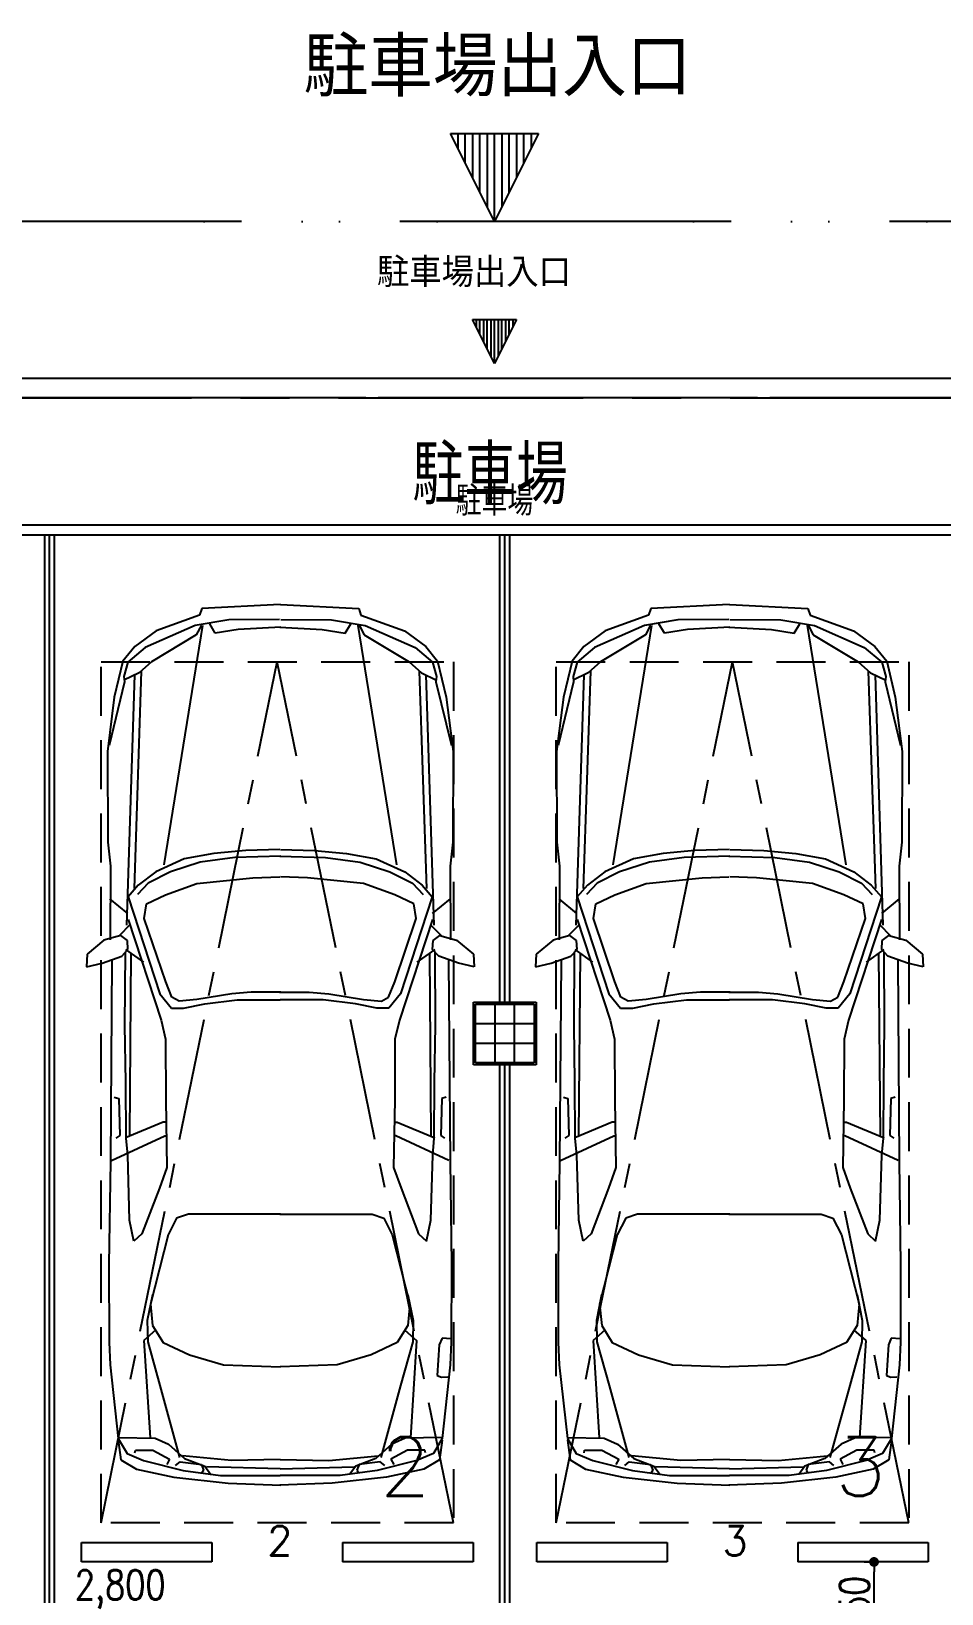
# Model space of a CAD drawing. Header units: millimetres. Extents: x 15495 to 166182, y -39946 to 18307.
# Drawn here: x 32972 to 37622, y -27691 to -19706 of the extents above; entities that cross this region are included whole.
import ezdxf

# ---------------------------------------------------------------- set-up
doc = ezdxf.new("R2010")
doc.units = ezdxf.units.MM
doc.header["$LTSCALE"] = 1000
for name, pattern in [('CENTER', [2, 1.25, -0.25, 0.25, -0.25]), ('DASHED', [0.75, 0.5, -0.25]), ('DIVIDEX2', [2.5, 1, -0.5, 0, -0.5, 0, -0.5])]:
    doc.linetypes.add(name, pattern=pattern)
doc.layers.get('0').update_dxf_attribs({"linetype": 'CONTINUOUS'})
for name, color, linetype in [('1F-A_ELSE-100', 6, 'CONTINUOUS'), ('1F-A_ELSE-50', 6, 'CONTINUOUS'), ('1F-A_SITE-100', 1, 'DIVIDEX2'), ('1F-A_SITE-50', 1, 'DIVIDEX2'), ('1F-E_DIM-50', 3, 'CONTINUOUS'), ('1F-E_GRID-100', 1, 'CENTER'), ('1F-E_GRID-50', 1, 'CENTER'), ('1F-E_TEXT-100', 3, 'CONTINUOUS'), ('1F-E_TEXT-50', 3, 'CONTINUOUS'), ('1F-H-AREA-50', 1, 'CENTER'), ('1F-H_LINE1-100', 140, 'CONTINUOUS'), ('1F-H_LINE1-50', 140, 'CONTINUOUS'), ('DT_ID', 13, 'CONTINUOUS'), ('E_TEXT', 3, 'CONTINUOUS')]:
    doc.layers.add(name, color=color, linetype=linetype)
doc.styles.add('DIM', font='romans.shx', dxfattribs={"width": 0.8, "bigfont": 'bigfont.shx'})
doc.styles.add('ROOM', font='romans.shx', dxfattribs={"width": 0.8, "bigfont": 'bigfont.shx'})
doc.styles.get("Standard").update_dxf_attribs({"font": 'txt.shx', "bigfont": 'bigfont.shx'})
doc.dimstyles.new('DIM50_3_3', dxfattribs={"dimscale": 50, "dimtxt": 3, "dimasz": 1, "dimexe": 0, "dimexo": 1, "dimgap": 0.5, "dimtad": 1, "dimdec": 1, "dimdsep": 46, "dimlunit": 6, "dimtxsty": 'DIM', "dimblk1": 'DOT', "dimblk2": 'DOT', "dimsah": 1, "dimcen": 1, "dimclrd": 256, "dimclre": 256, "dimclrt": 256, "dimadec": 0, "dimazin": 0, "dimtfac": 1, "dimtdec": 1, "dimtix": 1, "dimtmove": 2, "dimatfit": 3, "dimldrblk": 'DOT', "dimfxl": 1, "dimtvp": 0.833333, "dimtolj": 1, "dimarcsym": 0})

# ---------------------------------------------------------------- blocks, each defined once
blk = doc.blocks.new('CAR')
at = {"layer": '1F-H_LINE1-100', "linetype": 'DASHED', "ltscale": 0.5}
for p, q in [((0, -4400), (0, 0)), ((0, 0), (1800, 0)), ((1800, 0), (1800, -4400)), ((1800, -4400), (0, -4400))]:
    blk.add_line(p, q, dxfattribs=at)
at = {"layer": '1F-H_LINE1-100', "linetype": 'CENTER', "ltscale": 0.5}
for p in [(0, -4400), (1800, -4400)]:
    blk.add_line(p, (900, 0), dxfattribs=at)
blk = doc.blocks.new('ROOM')
at = {"layer": 'DT_ID', "flags": 1}
for tag, p in [('室番号', (0, 500)), ('面積', (0, -500)), ('内装制限', (0, -1000)), ('仕上レベル', (0, -1500)), ('スラブレベル', (0, -2000)), ('天井高', (0, -2500)), ('床下地', (0, -3000)), ('床仕上', (0, -3500)), ('巾木高さ', (0, -4000)), ('巾木仕上', (0, -4500)), ('壁下地', (0, -5000)), ('壁仕上', (0, -5500)), ('天井下地', (0, -6000)), ('天井仕上', (0, -6500)), ('見切縁', (0, -7000)), ('備考', (0, -7500))]:
    blk.add_attdef(tag, p, '', height=300, dxfattribs=at)
at = {"layer": 'E_TEXT', "style": 'ROOM', "width": 0.8}
blk.add_attdef('室名', (0, 0), '', height=300, dxfattribs=at)
blk = doc.blocks.new('1F-BLOCK_100')
at = {"layer": '1F-A_ELSE-100'}
for p, q in [((700, 13100), (10000, 13100)), ((5200, 9900), (5500, 9900)), ((5200, 9600), (5200, 9900)), ((5300, 9600), (5300, 9900)), ((5400, 9600), (5400, 9900)), ((5500, 9900), (5500, 9600)), ((5500, 9800), (5200, 9800)), ((5500, 9700), (5200, 9700)), ((5500, 9600), (5200, 9600))]:
    blk.add_line(p, q, dxfattribs=at)
at = {"layer": '1F-A_SITE-100'}
blk.add_line((33316.3, 13900), (450, 13900), dxfattribs=at)
at = {"layer": '1F-E_GRID-100'}
blk.add_line((34140.32, 13000), (-8809.61, 13000), dxfattribs=at)
at = {"layer": '1F-E_TEXT-100'}
for p, q in [((5296.64, 13900), (5071.64, 14350)), ((5071.64, 14350), (5521.64, 14350)), ((5109.14, 14350), (5109.14, 14275)), ((5146.64, 14200), (5146.64, 14350)), ((5184.14, 14350), (5184.14, 14125)), ((5221.64, 14050), (5221.64, 14350)), ((5259.14, 14350), (5259.14, 13975)), ((5296.64, 13900), (5296.64, 14350)), ((5521.64, 14350), (5296.64, 13900)), ((5334.14, 14350), (5334.14, 13975)), ((5371.64, 14050), (5371.64, 14350)), ((5409.14, 14350), (5409.14, 14125)), ((5446.64, 14200), (5446.64, 14350)), ((5484.14, 14350), (5484.14, 14275))]:
    blk.add_line(p, q, dxfattribs=at)
at = {"layer": '1F-H_LINE1-100'}
for p, q in [((700, 12300), (10000, 12300)), ((3025, 6600), (3025, 12300)), ((5350, 9900), (5350, 12300)), ((5350, 6600), (5350, 9600)), ((3187.5, 7150), (3854.17, 7150)), ((3187.5, 7050), (3187.5, 7150)), ((3854.17, 7150), (3854.17, 7050)), ((4520.83, 7150), (5187.5, 7150)), ((4520.83, 7150), (4520.83, 7050)), ((5187.5, 7150), (5187.5, 7050)), ((5512.5, 7150), (6179.17, 7150)), ((5512.5, 7050), (5512.5, 7150)), ((6179.17, 7150), (6179.17, 7050)), ((6845.83, 7150), (7512.5, 7150)), ((6845.83, 7150), (6845.83, 7050)), ((7512.5, 7150), (7512.5, 7050)), ((3854.17, 7050), (3187.5, 7050)), ((5187.5, 7050), (4520.83, 7050)), ((6179.17, 7050), (5512.5, 7050)), ((7512.5, 7050), (6845.83, 7050))]:
    blk.add_line(p, q, dxfattribs=at)
at = {"layer": '1F-E_TEXT-100'}
ref = blk.add_blockref('ROOM', (4878.41, 12455.59), dxfattribs=at)
ref.add_attrib('室名', '駐車場', (4878.41, 12455.59), dxfattribs={"height": 300, "style": 'ROOM', "width": 0.8})
at = {"layer": '1F-H_LINE1-100'}
for p in [(3287.5, 11650), (5612.5, 11650)]:
    blk.add_blockref('CAR', p, dxfattribs=at)
at = {"layer": '1F-E_TEXT-100'}
for s, p in [('駐車場出入口', (4322.43, 14540.23)), ('2', (4712.43, 7387.5)), ('3', (7037.43, 7387.5))]:
    blk.add_text(s, height=300, dxfattribs=at).set_placement(p)
blk = doc.blocks.new('DOT')
at = {"color": 0, "linetype": 'ByBlock'}
blk.add_line((-0.5, 0), (-1, 0), dxfattribs=at)
at = {"color": 0, "linetype": 'ByBlock', "const_width": 0.5}
blk.add_lwpolyline([(-0.25, 0, 1), (0.25, 0, 1)], format="xyb", close=True, dxfattribs=at)
blk = doc.blocks.new('*D849')
at = {"layer": '1F-E_DIM-50', "lineweight": -2}
for p, q in [((34640.7, -27745.2), (34640.7, -27795.2)), ((31840.7, -27805.9), (31840.7, -27795.2)), ((31890.7, -27795.2), (34590.7, -27795.2))]:
    blk.add_line(p, q, dxfattribs=at)
at = {"layer": '1F-E_DIM-50', "lineweight": -2, "xscale": 50, "yscale": 50, "zscale": 50, "rotation": 180}
blk.add_blockref('DOT', (31840.7, -27795.2), dxfattribs=at)
at = {"layer": '1F-E_DIM-50', "lineweight": -2, "xscale": 50, "yscale": 50, "zscale": 50}
blk.add_blockref('DOT', (34640.7, -27795.2), dxfattribs=at)
at = {"layer": '1F-E_DIM-50', "insert": (33426.2, -27668.7), "char_height": 150, "attachment_point": 5, "style": 'DIM'}
blk.add_mtext('\\A1;2,800', dxfattribs=at)
blk = doc.blocks.new('_DOT')
at = {"color": 0, "linetype": 'ByBlock'}
blk.add_line((-0.5, 0), (-1, 0), dxfattribs=at)
at = {"color": 0, "linetype": 'ByBlock', "const_width": 0.5}
blk.add_lwpolyline([(-0.25, 0, 1), (0.25, 0, 1)], format="xyb", close=True, dxfattribs=at)
blk = doc.blocks.new('*D825')
at = {"layer": '1F-E_DIM-50', "lineweight": -2}
for p, q in [((37226.2, -27528.7), (37276.2, -27528.7)), ((37276.2, -27928.7), (37276.2, -27578.7)), ((37226.2, -27978.7), (37276.2, -27978.7))]:
    blk.add_line(p, q, dxfattribs=at)
at = {"layer": '1F-E_DIM-50', "lineweight": -2, "xscale": 50, "yscale": 50, "zscale": 50}
for p, rotation in [((37276.2, -27528.7), 90), ((37276.2, -27978.7), 270)]:
    blk.add_blockref('DOT', p, dxfattribs=dict(at, rotation=rotation))
at = {"layer": '1F-E_DIM-50', "insert": (37176.2, -27753.7), "char_height": 150, "attachment_point": 5, "rotation": 90, "style": 'DIM'}
blk.add_mtext('\\A1;450', dxfattribs=at)
blk = doc.blocks.new('1F-BLOCK_50')
at = {"layer": '1F-A_ELSE-50'}
for p, q in [((700, 13100), (10000, 13100)), ((5190, 9590), (5190, 9910)), ((5190, 9910), (5510, 9910)), ((5510, 9910), (5510, 9590)), ((5200, 9600), (5200, 9900)), ((5200, 9900), (5500, 9900)), ((5300, 9600), (5300, 9900)), ((5400, 9600), (5400, 9900)), ((5500, 9900), (5500, 9600)), ((5500, 9800), (5200, 9800)), ((5500, 9700), (5200, 9700)), ((5510, 9590), (5190, 9590)), ((5500, 9600), (5200, 9600))]:
    blk.add_line(p, q, dxfattribs=at)
at = {"layer": '1F-A_SITE-50'}
blk.add_line((31507, 13900), (450, 13900), dxfattribs=at)
at = {"layer": '1F-E_GRID-50'}
blk.add_line((32453.06, 13000), (-4233.66, 13000), dxfattribs=at)
at = {"layer": '1F-E_TEXT-50'}
for p, q in [((5296.64, 13175.21), (5184.14, 13400.21)), ((5184.14, 13400.21), (5409.14, 13400.21)), ((5202.89, 13400.21), (5202.89, 13362.71)), ((5221.64, 13325.21), (5221.64, 13400.21)), ((5240.39, 13400.21), (5240.39, 13287.71)), ((5259.14, 13250.21), (5259.14, 13400.21)), ((5277.89, 13400.21), (5277.89, 13212.71)), ((5296.64, 13175.21), (5296.64, 13400.21)), ((5409.14, 13400.21), (5296.64, 13175.21)), ((5315.39, 13400.21), (5315.39, 13212.71)), ((5334.14, 13250.21), (5334.14, 13400.21)), ((5352.89, 13400.21), (5352.89, 13287.71)), ((5371.64, 13325.21), (5371.64, 13400.21)), ((5390.39, 13400.21), (5390.39, 13362.71))]:
    blk.add_line(p, q, dxfattribs=at)
at = {"layer": '1F-H-AREA-50'}
blk.add_lwpolyline([(500, 13000), (26400, 13000), (26400, 6500), (500, 6500)], close=True, dxfattribs=at)
at = {"layer": '1F-H_LINE1-50'}
for p, q in [((700, 12350), (10000, 12350)), ((700, 12300), (10000, 12300)), ((3000, 6600), (3000, 12300)), ((3050, 6600), (3050, 12300)), ((5325, 9910), (5325, 12300)), ((5375, 9910), (5375, 12300)), ((5325, 6600), (5325, 9590)), ((5375, 6600), (5375, 9590)), ((3187.5, 7150), (3854.17, 7150)), ((3187.5, 7050), (3187.5, 7150)), ((3854.17, 7150), (3854.17, 7050)), ((4520.83, 7150), (5187.5, 7150)), ((4520.83, 7150), (4520.83, 7050)), ((5187.5, 7150), (5187.5, 7050)), ((5512.5, 7050), (5512.5, 7150)), ((5512.5, 7150), (6179.17, 7150)), ((6179.17, 7150), (6179.17, 7050)), ((6845.83, 7150), (6845.83, 7050)), ((6845.83, 7150), (7512.5, 7150)), ((7512.5, 7150), (7512.5, 7050)), ((3854.17, 7050), (3187.5, 7050)), ((5187.5, 7050), (4520.83, 7050)), ((6179.17, 7050), (5512.5, 7050)), ((7512.5, 7050), (6845.83, 7050))]:
    blk.add_line(p, q, dxfattribs=at)
at = {"layer": '1F-H_LINE1-50', "ltscale": 0.5}
for p, q in [((3801.73, 11921.95), (3790.14, 11888.57)), ((4201.67, 11942.35), (3801.73, 11921.95)), ((4203.71, 11942.35), (4603.64, 11921.95)), ((4603.64, 11921.95), (4615.23, 11888.57)), ((6095.78, 11921.95), (6084.19, 11888.57)), ((6495.71, 11942.35), (6095.78, 11921.95)), ((6497.76, 11942.35), (6897.69, 11921.95)), ((6897.69, 11921.95), (6909.28, 11888.57)), ((3768.46, 11835.73), (3513.73, 11722.69)), ((3790.14, 11888.57), (3568.42, 11808.81)), ((3805.59, 11835.55), (3608.18, 10613.25)), ((3939.97, 11865.57), (3768.46, 11835.73)), ((3799.89, 11838.37), (3773.94, 11788.33)), ((3871.08, 11796.23), (3842.76, 11843.74)), ((4199.87, 11867.13), (3939.97, 11865.57)), ((4205.38, 11828.1), (3988.27, 11815.19)), ((4199.99, 11828.1), (4417.11, 11815.19)), ((4205.51, 11867.13), (4465.41, 11865.57)), ((4465.41, 11865.57), (4636.91, 11835.73)), ((4534.3, 11796.23), (4562.62, 11843.74)), ((4599.79, 11835.55), (4797.19, 10613.25)), ((4605.49, 11838.37), (4631.44, 11788.33)), ((4615.23, 11888.57), (4836.96, 11808.81)), ((4636.91, 11835.73), (4891.65, 11722.69)), ((6062.51, 11835.73), (5807.77, 11722.69)), ((6084.19, 11888.57), (5862.46, 11808.81)), ((6099.64, 11835.55), (5902.23, 10613.25)), ((6234.02, 11865.57), (6062.51, 11835.73)), ((6093.94, 11838.37), (6067.99, 11788.33)), ((6165.13, 11796.23), (6136.8, 11843.74)), ((6493.91, 11867.13), (6234.02, 11865.57)), ((6499.43, 11828.1), (6282.32, 11815.19)), ((6494.04, 11828.1), (6711.15, 11815.19)), ((6499.56, 11867.13), (6759.46, 11865.57)), ((6759.46, 11865.57), (6930.96, 11835.73)), ((6828.34, 11796.23), (6856.67, 11843.74)), ((6893.83, 11835.55), (7091.24, 10613.25)), ((6899.53, 11838.37), (6925.48, 11788.33)), ((6909.28, 11888.57), (7131.01, 11808.81)), ((6930.96, 11835.73), (7185.7, 11722.69)), ((3568.42, 11808.81), (3459.49, 11728.52)), ((3773.94, 11788.33), (3544.78, 11650.09)), ((3988.27, 11815.19), (3871.08, 11796.23)), ((4417.11, 11815.19), (4534.3, 11796.23)), ((4631.44, 11788.33), (4860.6, 11650.09)), ((4836.96, 11808.81), (4945.89, 11728.52)), ((5862.46, 11808.81), (5753.54, 11728.52)), ((6067.99, 11788.33), (5838.83, 11650.09)), ((6282.32, 11815.19), (6165.13, 11796.23)), ((6711.15, 11815.19), (6828.34, 11796.23)), ((6925.48, 11788.33), (7154.64, 11650.09)), ((7131.01, 11808.81), (7239.93, 11728.52)), ((3459.49, 11728.52), (3399.14, 11653.57)), ((3513.73, 11722.69), (3424.82, 11647.87)), ((4891.65, 11722.69), (4980.56, 11647.87)), ((4945.89, 11728.52), (5006.23, 11653.57)), ((5753.54, 11728.52), (5693.19, 11653.57)), ((5807.77, 11722.69), (5718.87, 11647.87)), ((7185.7, 11722.69), (7274.6, 11647.87)), ((7239.93, 11728.52), (7300.28, 11653.57)), ((3399.14, 11653.57), (3355.4, 11469.87)), ((3481.67, 11594.66), (3404.37, 11556.02)), ((3424.82, 11647.87), (3404.47, 11575.52)), ((3458.77, 11583.63), (3418.16, 10304.85)), ((3493.14, 11602.97), (3456.21, 10491.36)), ((3544.78, 11650.09), (3481.67, 11594.66)), ((4860.6, 11650.09), (4923.7, 11594.66)), ((4912.24, 11602.97), (4949.16, 10491.36)), ((4923.7, 11594.66), (5001, 11556.02)), ((4946.6, 11583.63), (4987.21, 10304.85)), ((4980.56, 11647.87), (5000.91, 11575.52)), ((5006.23, 11653.57), (5049.98, 11469.87)), ((5693.19, 11653.57), (5649.44, 11469.87)), ((5775.72, 11594.66), (5698.42, 11556.02)), ((5718.87, 11647.87), (5698.52, 11575.52)), ((5752.82, 11583.63), (5712.21, 10304.85)), ((5787.19, 11602.97), (5750.26, 10491.36)), ((5838.83, 11650.09), (5775.72, 11594.66)), ((7154.64, 11650.09), (7217.75, 11594.66)), ((7206.28, 11602.97), (7243.21, 10491.36)), ((7217.75, 11594.66), (7295.05, 11556.02)), ((7240.65, 11583.63), (7281.26, 10304.85)), ((7274.6, 11647.87), (7294.95, 11575.52)), ((7300.28, 11653.57), (7344.03, 11469.87)), ((3407.19, 11547.64), (3328.47, 11222.01)), ((3404.47, 11575.52), (3407.19, 11547.64)), ((5000.91, 11575.52), (4998.19, 11547.64)), ((4998.19, 11547.64), (5076.91, 11222.01)), ((5701.24, 11547.64), (5622.51, 11222.01)), ((5698.52, 11575.52), (5701.24, 11547.64)), ((7294.95, 11575.52), (7292.24, 11547.64)), ((7292.24, 11547.64), (7370.96, 11222.01)), ((3355.4, 11469.87), (3319.74, 11191.39)), ((5049.98, 11469.87), (5085.63, 11191.39)), ((5649.44, 11469.87), (5613.79, 11191.39)), ((7344.03, 11469.87), (7379.68, 11191.39)), ((3319.74, 11191.39), (3321.74, 10728.84)), ((5085.63, 11191.39), (5083.64, 10728.84)), ((5613.79, 11191.39), (5615.78, 10728.84)), ((7379.68, 11191.39), (7377.69, 10728.84)), ((3321.74, 10728.84), (3335.41, 10606.17)), ((5083.64, 10728.84), (5069.97, 10606.17)), ((5615.78, 10728.84), (5629.45, 10606.17)), ((7377.69, 10728.84), (7364.02, 10606.17)), ((3712.58, 10643.4), (3566.6, 10577.22)), ((3793.89, 10626.3), (3642.27, 10576.86)), ((3864.07, 10670.55), (3712.58, 10643.4)), ((3971.07, 10650.54), (3793.89, 10626.3)), ((4026.94, 10686.5), (3864.07, 10670.55)), ((4205.3, 10657.8), (3971.07, 10650.54)), ((4201.18, 10691.25), (4026.94, 10686.5)), ((4200.08, 10657.8), (4434.3, 10650.54)), ((4204.2, 10691.25), (4378.43, 10686.5)), ((4378.43, 10686.5), (4541.3, 10670.55)), ((4434.3, 10650.54), (4611.49, 10626.3)), ((4541.3, 10670.55), (4692.8, 10643.4)), ((4611.49, 10626.3), (4763.1, 10576.86)), ((4692.8, 10643.4), (4838.78, 10577.22)), ((6006.62, 10643.4), (5860.64, 10577.22)), ((6087.93, 10626.3), (5936.32, 10576.86)), ((6158.12, 10670.55), (6006.62, 10643.4)), ((6265.12, 10650.54), (6087.93, 10626.3)), ((6320.99, 10686.5), (6158.12, 10670.55)), ((6499.34, 10657.8), (6265.12, 10650.54)), ((6495.23, 10691.25), (6320.99, 10686.5)), ((6494.13, 10657.8), (6728.35, 10650.54)), ((6498.24, 10691.25), (6672.48, 10686.5)), ((6672.48, 10686.5), (6835.35, 10670.55)), ((6728.35, 10650.54), (6905.54, 10626.3)), ((6835.35, 10670.55), (6986.85, 10643.4)), ((6905.54, 10626.3), (7057.15, 10576.86)), ((6986.85, 10643.4), (7132.83, 10577.22)), ((3335.41, 10606.17), (3333.54, 10230.01)), ((3566.6, 10577.22), (3477.72, 10507.98)), ((3642.27, 10576.86), (3527.75, 10518.89)), ((3777.64, 10517.71), (4063.38, 10547.01)), ((4063.38, 10547.01), (4200.49, 10551.94)), ((4342, 10547.01), (4204.89, 10551.94)), ((4627.74, 10517.71), (4342, 10547.01)), ((4763.1, 10576.86), (4877.63, 10518.89)), ((4838.78, 10577.22), (4927.66, 10507.98)), ((5069.97, 10606.17), (5071.83, 10230.01)), ((5629.45, 10606.17), (5627.59, 10230.01)), ((5860.64, 10577.22), (5771.77, 10507.98)), ((5936.32, 10576.86), (5821.8, 10518.89)), ((6071.69, 10517.71), (6357.43, 10547.01)), ((6357.43, 10547.01), (6494.54, 10551.94)), ((6636.05, 10547.01), (6498.93, 10551.94)), ((6921.78, 10517.71), (6636.05, 10547.01)), ((7057.15, 10576.86), (7171.67, 10518.89)), ((7132.83, 10577.22), (7221.71, 10507.98)), ((7364.02, 10606.17), (7365.88, 10230.01)), ((3477.72, 10507.98), (3426.02, 10449.71)), ((3527.75, 10518.89), (3473.2, 10460.63)), ((3617.42, 10459.95), (3777.64, 10517.71)), ((4787.96, 10459.95), (4627.74, 10517.71)), ((4877.63, 10518.89), (4932.18, 10460.63)), ((4927.66, 10507.98), (4979.36, 10449.71)), ((5771.77, 10507.98), (5720.07, 10449.71)), ((5821.8, 10518.89), (5767.24, 10460.63)), ((5911.47, 10459.95), (6071.69, 10517.71)), ((7082, 10459.95), (6921.78, 10517.71)), ((7171.67, 10518.89), (7226.23, 10460.63)), ((7221.71, 10507.98), (7273.4, 10449.71)), ((3424.17, 10363.34), (3333.15, 10439)), ((3426.02, 10449.71), (3587.78, 9952.96)), ((3508.29, 10337.86), (3520.08, 10413.04)), ((3520.08, 10413.04), (3617.42, 10459.95)), ((4885.29, 10413.04), (4787.96, 10459.95)), ((4979.36, 10449.71), (4817.6, 9952.96)), ((4897.09, 10337.86), (4885.29, 10413.04)), ((4981.21, 10363.34), (5072.23, 10439)), ((5718.21, 10363.34), (5627.2, 10439)), ((5720.07, 10449.71), (5881.82, 9952.96)), ((5802.34, 10337.86), (5814.13, 10413.04)), ((5814.13, 10413.04), (5911.47, 10459.95)), ((7179.34, 10413.04), (7082, 10459.95)), ((7273.4, 10449.71), (7111.65, 9952.96)), ((7191.13, 10337.86), (7179.34, 10413.04)), ((7275.26, 10363.34), (7366.27, 10439)), ((3436.74, 10307.55), (3379.33, 10249.3)), ((3425.44, 10332.68), (3594.25, 9819.18)), ((3618.07, 10014.12), (3508.29, 10337.86)), ((4787.31, 10014.12), (4897.09, 10337.86)), ((4979.94, 10332.68), (4811.12, 9819.18)), ((4968.64, 10307.55), (5026.04, 10249.3)), ((5730.79, 10307.55), (5673.38, 10249.3)), ((5719.49, 10332.68), (5888.3, 9819.18)), ((5912.11, 10014.12), (5802.34, 10337.86)), ((7081.36, 10014.12), (7191.13, 10337.86)), ((7273.98, 10332.68), (7105.17, 9819.18)), ((7262.68, 10307.55), (7320.09, 10249.3)), ((3302.11, 10227.38), (3216.08, 10155.34)), ((3387.91, 10252.05), (3302.11, 10227.38)), ((3422.06, 10226.81), (3387.91, 10252.05)), ((3424.68, 10179.43), (3422.06, 10226.81)), ((4980.7, 10179.43), (4983.32, 10226.81)), ((4983.32, 10226.81), (5017.46, 10252.05)), ((5017.46, 10252.05), (5103.26, 10227.38)), ((5103.26, 10227.38), (5189.3, 10155.34)), ((5596.16, 10227.38), (5510.13, 10155.34)), ((5681.96, 10252.05), (5596.16, 10227.38)), ((5716.11, 10226.81), (5681.96, 10252.05)), ((5718.73, 10179.43), (5716.11, 10226.81)), ((7274.74, 10179.43), (7277.36, 10226.81)), ((7277.36, 10226.81), (7311.51, 10252.05)), ((7311.51, 10252.05), (7397.31, 10227.38)), ((7397.31, 10227.38), (7483.35, 10155.34)), ((3216.08, 10155.34), (3212.9, 10091.26)), ((3292.97, 10110.39), (3393.1, 10146.14)), ((3393.1, 10146.14), (3424.68, 10179.43)), ((3409.91, 9792.19), (3411.78, 10168.35)), ((3413.26, 10179.48), (3504.33, 10114.97)), ((3440.29, 10159.85), (3432.83, 9229.22)), ((4992.12, 10179.48), (4901.05, 10114.97)), ((4965.08, 10159.85), (4972.55, 9229.22)), ((5012.27, 10146.14), (4980.7, 10179.43)), ((4995.47, 9792.19), (4993.6, 10168.35)), ((5112.41, 10110.39), (5012.27, 10146.14)), ((5189.3, 10155.34), (5192.47, 10091.26)), ((5510.13, 10155.34), (5506.95, 10091.26)), ((5587.01, 10110.39), (5687.15, 10146.14)), ((5687.15, 10146.14), (5718.73, 10179.43)), ((5703.96, 9792.19), (5705.82, 10168.35)), ((5707.31, 10179.48), (5798.38, 10114.97)), ((5734.34, 10159.85), (5726.87, 9229.22)), ((7286.16, 10179.48), (7195.1, 10114.97)), ((7259.13, 10159.85), (7266.6, 9229.22)), ((7306.32, 10146.14), (7274.74, 10179.43)), ((7289.51, 9792.19), (7287.65, 10168.35)), ((7406.46, 10110.39), (7306.32, 10146.14)), ((7483.35, 10155.34), (7486.52, 10091.26)), ((3212.9, 10091.26), (3292.97, 10110.39)), ((3343.01, 10124.09), (3335.06, 9095.93)), ((5062.36, 10124.09), (5070.31, 9095.93)), ((5192.47, 10091.26), (5112.41, 10110.39)), ((5506.95, 10091.26), (5587.01, 10110.39)), ((5637.06, 10124.09), (5629.11, 9095.93)), ((7356.41, 10124.09), (7364.36, 9095.93)), ((7486.52, 10091.26), (7406.46, 10110.39)), ((3649.1, 9935.95), (3618.07, 10014.12)), ((4756.28, 9935.95), (4787.31, 10014.12)), ((5943.14, 9935.95), (5912.11, 10014.12)), ((7050.33, 9935.95), (7081.36, 10014.12)), ((3587.78, 9952.96), (3647.39, 9880.23)), ((3686.12, 9916.27), (3649.1, 9935.95)), ((3777.55, 9924.2), (3686.12, 9916.27)), ((3954.77, 9954.02), (3777.55, 9924.2)), ((3817.43, 9901.72), (3983.18, 9923.23)), ((4054.77, 9961.9), (3954.77, 9954.02)), ((3983.18, 9923.23), (4203.08, 9922.19)), ((4206.13, 9961.19), (4054.77, 9961.9)), ((4199.25, 9961.19), (4350.61, 9961.9)), ((4422.2, 9923.23), (4202.3, 9922.19)), ((4350.61, 9961.9), (4450.61, 9954.02)), ((4587.95, 9901.72), (4422.2, 9923.23)), ((4450.61, 9954.02), (4627.82, 9924.2)), ((4627.82, 9924.2), (4719.25, 9916.27)), ((4719.25, 9916.27), (4756.28, 9935.95)), ((4817.6, 9952.96), (4757.99, 9880.23)), ((5881.82, 9952.96), (5941.44, 9880.23)), ((5980.17, 9916.27), (5943.14, 9935.95)), ((6071.6, 9924.2), (5980.17, 9916.27)), ((6248.82, 9954.02), (6071.6, 9924.2)), ((6111.47, 9901.72), (6277.22, 9923.23)), ((6348.82, 9961.9), (6248.82, 9954.02)), ((6277.22, 9923.23), (6497.13, 9922.19)), ((6500.18, 9961.19), (6348.82, 9961.9)), ((6493.29, 9961.19), (6644.66, 9961.9)), ((6716.25, 9923.23), (6496.35, 9922.19)), ((6644.66, 9961.9), (6744.65, 9954.02)), ((6882, 9901.72), (6716.25, 9923.23)), ((6744.65, 9954.02), (6921.87, 9924.2)), ((6921.87, 9924.2), (7013.3, 9916.27)), ((7013.3, 9916.27), (7050.33, 9935.95)), ((7111.65, 9952.96), (7052.03, 9880.23)), ((3647.39, 9880.23), (3708.79, 9879.94)), ((3708.79, 9879.94), (3817.43, 9901.72)), ((4696.58, 9879.94), (4587.95, 9901.72)), ((4757.99, 9880.23), (4696.58, 9879.94)), ((5941.44, 9880.23), (6002.84, 9879.94)), ((6002.84, 9879.94), (6111.47, 9901.72)), ((6990.63, 9879.94), (6882, 9901.72)), ((7052.03, 9880.23), (6990.63, 9879.94)), ((3414.19, 9502.38), (3409.91, 9792.19)), ((3594.25, 9819.18), (3616.62, 9721.55)), ((4811.12, 9819.18), (4788.76, 9721.55)), ((4991.19, 9502.38), (4995.47, 9792.19)), ((5708.24, 9502.38), (5703.96, 9792.19)), ((5888.3, 9819.18), (5910.66, 9721.55)), ((7105.17, 9819.18), (7082.81, 9721.55)), ((7285.24, 9502.38), (7289.51, 9792.19)), ((3616.62, 9721.55), (3617.94, 9412.25)), ((4788.76, 9721.55), (4787.44, 9412.25)), ((5910.66, 9721.55), (5911.99, 9412.25)), ((7082.81, 9721.55), (7081.48, 9412.25)), ((3355.26, 9424.64), (3378.07, 9418.96)), ((3415.62, 9215.37), (3414.19, 9502.38)), ((4989.76, 9215.37), (4991.19, 9502.38)), ((5050.12, 9424.64), (5027.3, 9418.96)), ((5649.3, 9424.64), (5672.12, 9418.96)), ((5709.67, 9215.37), (5708.24, 9502.38)), ((7283.8, 9215.37), (7285.24, 9502.38)), ((7344.17, 9424.64), (7321.35, 9418.96)), ((3378.07, 9418.96), (3382.85, 9229.46)), ((3617.94, 9412.25), (3623.37, 9066.71)), ((4787.44, 9412.25), (4782.01, 9066.71)), ((5027.3, 9418.96), (5022.53, 9229.46)), ((5672.12, 9418.96), (5676.9, 9229.46)), ((5911.99, 9412.25), (5917.42, 9066.71)), ((7081.48, 9412.25), (7076.06, 9066.71)), ((7321.35, 9418.96), (7316.58, 9229.46)), ((3604.52, 9298.07), (3412.78, 9218.17)), ((3619.73, 9298), (3604.52, 9298.07)), ((4785.64, 9298), (4800.85, 9298.07)), ((4800.85, 9298.07), (4992.6, 9218.17)), ((5898.57, 9298.07), (5706.83, 9218.17)), ((5913.78, 9298), (5898.57, 9298.07)), ((7079.69, 9298), (7094.9, 9298.07)), ((7094.9, 9298.07), (7286.65, 9218.17)), ((3340.8, 9101.48), (3612.75, 9228.37)), ((3382.85, 9229.46), (3362.79, 9215.62)), ((3423.76, 9128.95), (3415.62, 9215.37)), ((3612.75, 9228.37), (3621.31, 9228.33)), ((4792.63, 9228.37), (4784.06, 9228.33)), ((5064.58, 9101.48), (4792.63, 9228.37)), ((4981.62, 9128.95), (4989.76, 9215.37)), ((5022.53, 9229.46), (5042.59, 9215.62)), ((5634.85, 9101.48), (5906.79, 9228.37)), ((5676.9, 9229.46), (5656.83, 9215.62)), ((5717.81, 9128.95), (5709.67, 9215.37)), ((5906.79, 9228.37), (5915.36, 9228.33)), ((7086.68, 9228.37), (7078.11, 9228.33)), ((7358.62, 9101.48), (7086.68, 9228.37)), ((7275.66, 9128.95), (7283.8, 9215.37)), ((7316.58, 9229.46), (7336.64, 9215.62)), ((3433.54, 8797.32), (3423.76, 9128.95)), ((4971.84, 8797.32), (4981.62, 9128.95)), ((5727.59, 8797.32), (5717.81, 9128.95)), ((7265.88, 8797.32), (7275.66, 9128.95)), ((3335.06, 9095.93), (3328.18, 8572.12)), ((3623.37, 9066.71), (3585.72, 8961)), ((4782.01, 9066.71), (4819.66, 8961)), ((5070.31, 9095.93), (5077.19, 8572.12)), ((5629.11, 9095.93), (5622.23, 8572.12)), ((5917.42, 9066.71), (5879.76, 8961)), ((7076.06, 9066.71), (7113.71, 8961)), ((7364.36, 9095.93), (7371.24, 8572.12)), ((3585.72, 8961), (3496.02, 8727.37)), ((4819.66, 8961), (4909.35, 8727.37)), ((5879.76, 8961), (5790.07, 8727.37)), ((7113.71, 8961), (7203.4, 8727.37)), ((3455.85, 8688.55), (3433.54, 8797.32)), ((3673.49, 8807.34), (3630.22, 8721.16)), ((3733.56, 8826.56), (3673.49, 8807.34)), ((4204.79, 8827.12), (3733.56, 8826.56)), ((4200.58, 8827.12), (4671.82, 8826.56)), ((4671.82, 8826.56), (4731.89, 8807.34)), ((4731.89, 8807.34), (4775.15, 8721.16)), ((4949.53, 8688.55), (4971.84, 8797.32)), ((5749.9, 8688.55), (5727.59, 8797.32)), ((5967.54, 8807.34), (5924.27, 8721.16)), ((6027.61, 8826.56), (5967.54, 8807.34)), ((6498.84, 8827.12), (6027.61, 8826.56)), ((6494.63, 8827.12), (6965.87, 8826.56)), ((6965.87, 8826.56), (7025.94, 8807.34)), ((7025.94, 8807.34), (7069.2, 8721.16)), ((7243.58, 8688.55), (7265.88, 8797.32)), ((3496.02, 8727.37), (3455.85, 8688.55)), ((3630.22, 8721.16), (3539.94, 8367.71)), ((4775.15, 8721.16), (4865.44, 8367.71)), ((4909.35, 8727.37), (4949.53, 8688.55)), ((5790.07, 8727.37), (5749.9, 8688.55)), ((5924.27, 8721.16), (5833.98, 8367.71)), ((7069.2, 8721.16), (7159.49, 8367.71)), ((7203.4, 8727.37), (7243.58, 8688.55)), ((3328.18, 8572.12), (3329.06, 8173.66)), ((5077.19, 8572.12), (5076.31, 8173.66)), ((5622.23, 8572.12), (5623.11, 8173.66)), ((7371.24, 8572.12), (7370.36, 8173.66)), ((3550.17, 8415.03), (3523.82, 8284.2)), ((4855.21, 8415.03), (4881.56, 8284.2)), ((5844.22, 8415.03), (5817.86, 8284.2)), ((7149.26, 8415.03), (7175.61, 8284.2)), ((3539.94, 8367.71), (3550.82, 8258.99)), ((4865.44, 8367.71), (4854.55, 8258.99)), ((5833.98, 8367.71), (5844.87, 8258.99)), ((7159.49, 8367.71), (7148.6, 8258.99)), ((3566.41, 8233.84), (3506.17, 8181.18)), ((3523.82, 8284.2), (3526.13, 8175.51)), ((3550.82, 8258.99), (3604.66, 8172.36)), ((4854.55, 8258.99), (4800.72, 8172.36)), ((4838.97, 8233.84), (4899.21, 8181.18)), ((4881.56, 8284.2), (4879.24, 8175.51)), ((5860.45, 8233.84), (5800.22, 8181.18)), ((5817.86, 8284.2), (5820.18, 8175.51)), ((5844.87, 8258.99), (5898.7, 8172.36)), ((7148.6, 8258.99), (7094.77, 8172.36)), ((7133.02, 8233.84), (7193.25, 8181.18)), ((7175.61, 8284.2), (7173.29, 8175.51)), ((3329.06, 8173.66), (3334.2, 8056.6)), ((3506.17, 8181.18), (3537.98, 7685.05)), ((3526.13, 8175.51), (3587.86, 7952.31)), ((3604.66, 8172.36), (3738.56, 8107.64)), ((4800.72, 8172.36), (4666.81, 8107.64)), ((4879.24, 8175.51), (4817.52, 7952.31)), ((4899.21, 8181.18), (4867.4, 7685.05)), ((5014.98, 8159.44), (5004.33, 8003.35)), ((5029.09, 8192.94), (5014.98, 8159.44)), ((5074.8, 8190.37), (5029.09, 8192.94)), ((5076.31, 8173.66), (5071.18, 8056.6)), ((5623.11, 8173.66), (5628.24, 8056.6)), ((5800.22, 8181.18), (5832.03, 7685.05)), ((5820.18, 8175.51), (5881.91, 7952.31)), ((5898.7, 8172.36), (6032.61, 8107.64)), ((7094.77, 8172.36), (6960.86, 8107.64)), ((7173.29, 8175.51), (7111.57, 7952.31)), ((7193.25, 8181.18), (7161.44, 7685.05)), ((7309.03, 8159.44), (7298.38, 8003.35)), ((7323.14, 8192.94), (7309.03, 8159.44)), ((7368.85, 8190.37), (7323.14, 8192.94)), ((7370.36, 8173.66), (7365.23, 8056.6)), ((3738.56, 8107.64), (3912.52, 8056.66)), ((4666.81, 8107.64), (4492.85, 8056.66)), ((6032.61, 8107.64), (6206.57, 8056.66)), ((6960.86, 8107.64), (6786.9, 8056.66)), ((3334.2, 8056.6), (3375.17, 7680.25)), ((3912.52, 8056.66), (4203.78, 8046.93)), ((4492.85, 8056.66), (4201.6, 8046.93)), ((5004.33, 8003.35), (5027.22, 7995.1)), ((5027.22, 7995.1), (5058.63, 7995.24)), ((5071.18, 8056.6), (5030.21, 7680.25)), ((5628.24, 8056.6), (5669.22, 7680.25)), ((6206.57, 8056.66), (6497.83, 8046.93)), ((6786.9, 8056.66), (6495.64, 8046.93)), ((7298.38, 8003.35), (7321.27, 7995.1)), ((7321.27, 7995.1), (7352.68, 7995.24)), ((7365.23, 8056.6), (7324.25, 7680.25)), ((3587.86, 7952.31), (3688.85, 7584.03)), ((4817.52, 7952.31), (4716.53, 7584.03)), ((5881.91, 7952.31), (5982.89, 7584.03)), ((7111.57, 7952.31), (7010.58, 7584.03)), ((3375.13, 7671.89), (3388.91, 7571.51)), ((3375.17, 7680.25), (3420.49, 7604.79)), ((3378.05, 7685.8), (3563.67, 7682.14)), ((3563.67, 7682.14), (3632.06, 7651.17)), ((4841.71, 7682.14), (4773.32, 7651.17)), ((5027.32, 7685.8), (4841.71, 7682.14)), ((5030.21, 7680.25), (4984.88, 7604.79)), ((5030.25, 7671.89), (5016.47, 7571.51)), ((5669.18, 7671.89), (5682.96, 7571.51)), ((5669.22, 7680.25), (5714.54, 7604.79)), ((5672.1, 7685.8), (5857.72, 7682.14)), ((5857.72, 7682.14), (5926.11, 7651.17)), ((7135.75, 7682.14), (7067.36, 7651.17)), ((7321.37, 7685.8), (7135.75, 7682.14)), ((7324.25, 7680.25), (7278.93, 7604.79)), ((7324.3, 7671.89), (7310.51, 7571.51)), ((3420.49, 7604.79), (3504.56, 7568.18)), ((3460.49, 7607.4), (3463.41, 7621.31)), ((3463.41, 7621.31), (3551.94, 7620.9)), ((3551.94, 7620.9), (3637.4, 7575.91)), ((3632.06, 7651.17), (3714.52, 7578.33)), ((3954.37, 7568.84), (3703.17, 7592.31)), ((4451, 7568.84), (4702.21, 7592.31)), ((4773.32, 7651.17), (4690.86, 7578.33)), ((4853.43, 7620.9), (4767.98, 7575.91)), ((4941.96, 7621.31), (4853.43, 7620.9)), ((4984.88, 7604.79), (4900.82, 7568.18)), ((4944.89, 7607.4), (4941.96, 7621.31)), ((5714.54, 7604.79), (5798.61, 7568.18)), ((5754.53, 7607.4), (5757.46, 7621.31)), ((5757.46, 7621.31), (5845.99, 7620.9)), ((5845.99, 7620.9), (5931.45, 7575.91)), ((5926.11, 7651.17), (6008.57, 7578.33)), ((6248.42, 7568.84), (5997.22, 7592.31)), ((6745.05, 7568.84), (6996.26, 7592.31)), ((7067.36, 7651.17), (6984.9, 7578.33)), ((7147.48, 7620.9), (7062.02, 7575.91)), ((7236.01, 7621.31), (7147.48, 7620.9)), ((7278.93, 7604.79), (7194.86, 7568.18)), ((7238.94, 7607.4), (7236.01, 7621.31)), ((3388.91, 7571.51), (3468.64, 7523.76)), ((3468.64, 7523.76), (3659.79, 7483.85)), ((3504.56, 7568.18), (3707.08, 7517.07)), ((3637.4, 7575.91), (3622.98, 7548.11)), ((3668.65, 7542.32), (3691.59, 7561.72)), ((3691.59, 7561.72), (3800.05, 7547.28)), ((3707.08, 7517.07), (3896.87, 7491.09)), ((3714.52, 7578.33), (3817.14, 7538.84)), ((3800.05, 7547.28), (3811.33, 7519.36)), ((3811.33, 7519.36), (3802.7, 7505.47)), ((3817.14, 7538.84), (3848.35, 7496.89)), ((4202.63, 7525.87), (3825.69, 7536.01)), ((4202.86, 7573.24), (3954.37, 7568.84)), ((4202.51, 7573.24), (4451, 7568.84)), ((4202.75, 7525.87), (4579.68, 7536.01)), ((4698.3, 7517.07), (4508.51, 7491.09)), ((4588.24, 7538.84), (4557.03, 7496.89)), ((4690.86, 7578.33), (4588.24, 7538.84)), ((4605.33, 7547.28), (4594.05, 7519.36)), ((4594.05, 7519.36), (4602.68, 7505.47)), ((4713.78, 7561.72), (4605.33, 7547.28)), ((4900.82, 7568.18), (4698.3, 7517.07)), ((4736.73, 7542.32), (4713.78, 7561.72)), ((4936.74, 7523.76), (4745.58, 7483.85)), ((4767.98, 7575.91), (4782.4, 7548.11)), ((5016.47, 7571.51), (4936.74, 7523.76)), ((5682.96, 7571.51), (5762.69, 7523.76)), ((5762.69, 7523.76), (5953.84, 7483.85)), ((5798.61, 7568.18), (6001.13, 7517.07)), ((5931.45, 7575.91), (5917.03, 7548.11)), ((5962.69, 7542.32), (5985.64, 7561.72)), ((5985.64, 7561.72), (6094.09, 7547.28)), ((6001.13, 7517.07), (6190.92, 7491.09)), ((6008.57, 7578.33), (6111.19, 7538.84)), ((6094.09, 7547.28), (6105.38, 7519.36)), ((6105.38, 7519.36), (6096.74, 7505.47)), ((6111.19, 7538.84), (6142.39, 7496.89)), ((6496.68, 7525.87), (6119.74, 7536.01)), ((6496.91, 7573.24), (6248.42, 7568.84)), ((6496.56, 7573.24), (6745.05, 7568.84)), ((6496.8, 7525.87), (6873.73, 7536.01)), ((6992.35, 7517.07), (6802.55, 7491.09)), ((6882.28, 7538.84), (6851.08, 7496.89)), ((6984.9, 7578.33), (6882.28, 7538.84)), ((6899.38, 7547.28), (6888.09, 7519.36)), ((6888.09, 7519.36), (6896.73, 7505.47)), ((7007.83, 7561.72), (6899.38, 7547.28)), ((7194.86, 7568.18), (6992.35, 7517.07)), ((7030.78, 7542.32), (7007.83, 7561.72)), ((7230.78, 7523.76), (7039.63, 7483.85)), ((7062.02, 7575.91), (7076.44, 7548.11)), ((7310.51, 7571.51), (7230.78, 7523.76)), ((3659.79, 7483.85), (3936.66, 7451.89)), ((3896.87, 7491.09), (4202.46, 7492.44)), ((3936.66, 7451.89), (4205.07, 7442.27)), ((4468.72, 7451.89), (4200.31, 7442.27)), ((4508.51, 7491.09), (4202.91, 7492.44)), ((4745.58, 7483.85), (4468.72, 7451.89)), ((5953.84, 7483.85), (6230.71, 7451.89)), ((6190.92, 7491.09), (6496.51, 7492.44)), ((6230.71, 7451.89), (6499.12, 7442.27)), ((6762.76, 7451.89), (6494.35, 7442.27)), ((6802.55, 7491.09), (6496.96, 7492.44)), ((7039.63, 7483.85), (6762.76, 7451.89))]:
    blk.add_line(p, q, dxfattribs=at)
at = {"layer": '1F-E_TEXT-50'}
ref = blk.add_blockref('ROOM', (5099.15, 12397.74), dxfattribs=dict(at, xscale=0.5, yscale=0.5, zscale=0.5))
ref.add_attrib('室名', '駐車場', (5099.15, 12397.74), dxfattribs={"height": 150, "style": 'ROOM', "width": 0.8})
for s, p in [('駐車場出入口', (4697.1, 13565.79)), ('2', (4136.41, 7083.32)), ('3', (6461.41, 7083.32))]:
    blk.add_text(s, height=150, dxfattribs=at).set_placement(p)
at = {"layer": '1F-E_DIM-50'}
dim = blk.add_linear_dim(base=(7235.5, 7050), p1=(7235.5, 6600), p2=(7235.5, 7050), angle=90, dimstyle='DIM50_3_3', dxfattribs=at)
dim.commit()
dim.dimension.update_dxf_attribs({"geometry": '*D825', "text_midpoint": (7135.5, 6825), "insert": (-30040.71, 34578.74)})
dim = blk.add_linear_dim(base=(4600, 6783.49), p1=(1800, 6822.85), p2=(4600, 6783.49), dimstyle='DIM50_3_3', dxfattribs=at)
dim.commit()
dim.dimension.update_dxf_attribs({"geometry": '*D849', "text_midpoint": (3385.46, 6909.99), "dimtype": 128, "insert": (-30040.71, 34578.74)})

msp = doc.modelspace()

# ---------------------------------------------------------------- block references
for name in ['1F-BLOCK_100', '1F-BLOCK_50']:
    msp.add_blockref(name, (30040.7, -34578.7))

doc.saveas('drawing.dxf')
